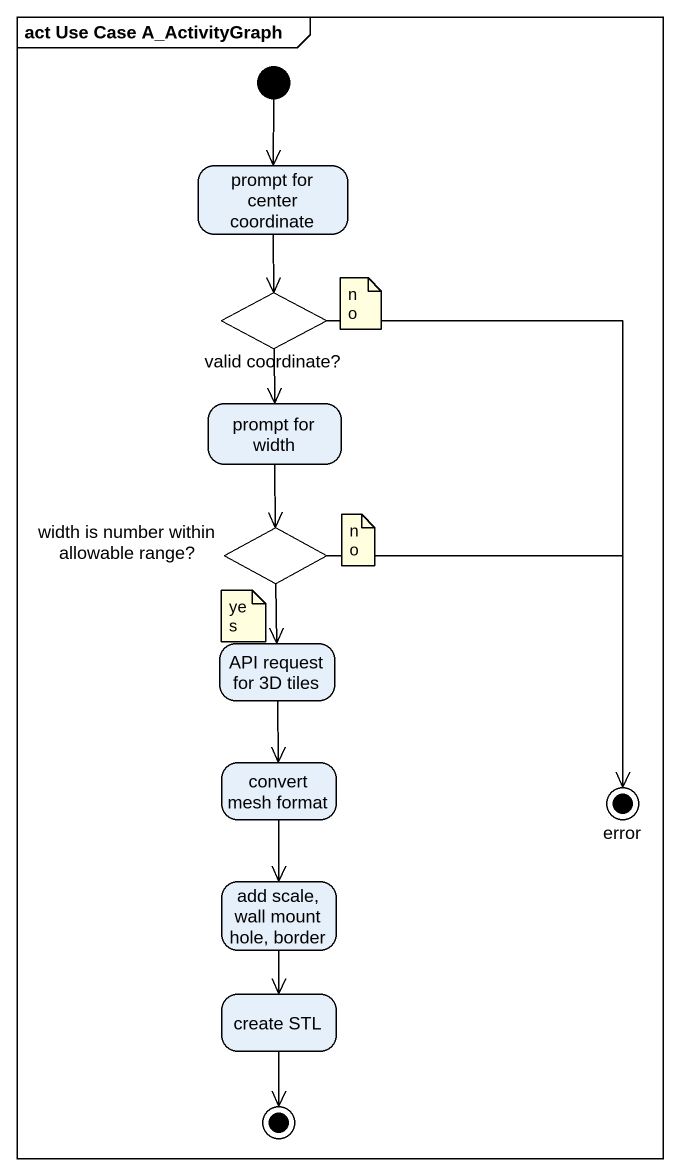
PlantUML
@startuml
mainframe act Use Case A_ActivityGraph
hide empty description
state "prompt for center coordinate" as prompt_for_center_coordinate
state "valid coordinate?" as valid_coordinate <<choice>>
state "prompt for width" as prompt_for_width
state "width is number within allowable range?" as width_is_number_within <<choice>>
state "API request for 3D tiles" as API_request_for_3D_tiles
state "convert mesh format" as convert_mesh_format
state error <<end>>
state "add scale, wall mount hole, border" as add_scale_wall_mount_hole
state "create STL" as create_STL
state final1 <<end>>
[*] --> prompt_for_center_coordinate
prompt_for_center_coordinate --> valid_coordinate
valid_coordinate --> prompt_for_width
valid_coordinate --> error
prompt_for_width --> width_is_number_within
width_is_number_within --> API_request_for_3D_tiles
width_is_number_within --> error
API_request_for_3D_tiles --> convert_mesh_format
convert_mesh_format --> add_scale_wall_mount_hole
add_scale_wall_mount_hole --> create_STL
create_STL --> final1
note as N1
  no
end note
note as N2
  no
end note
note as N3
  yes
end note
@enduml
